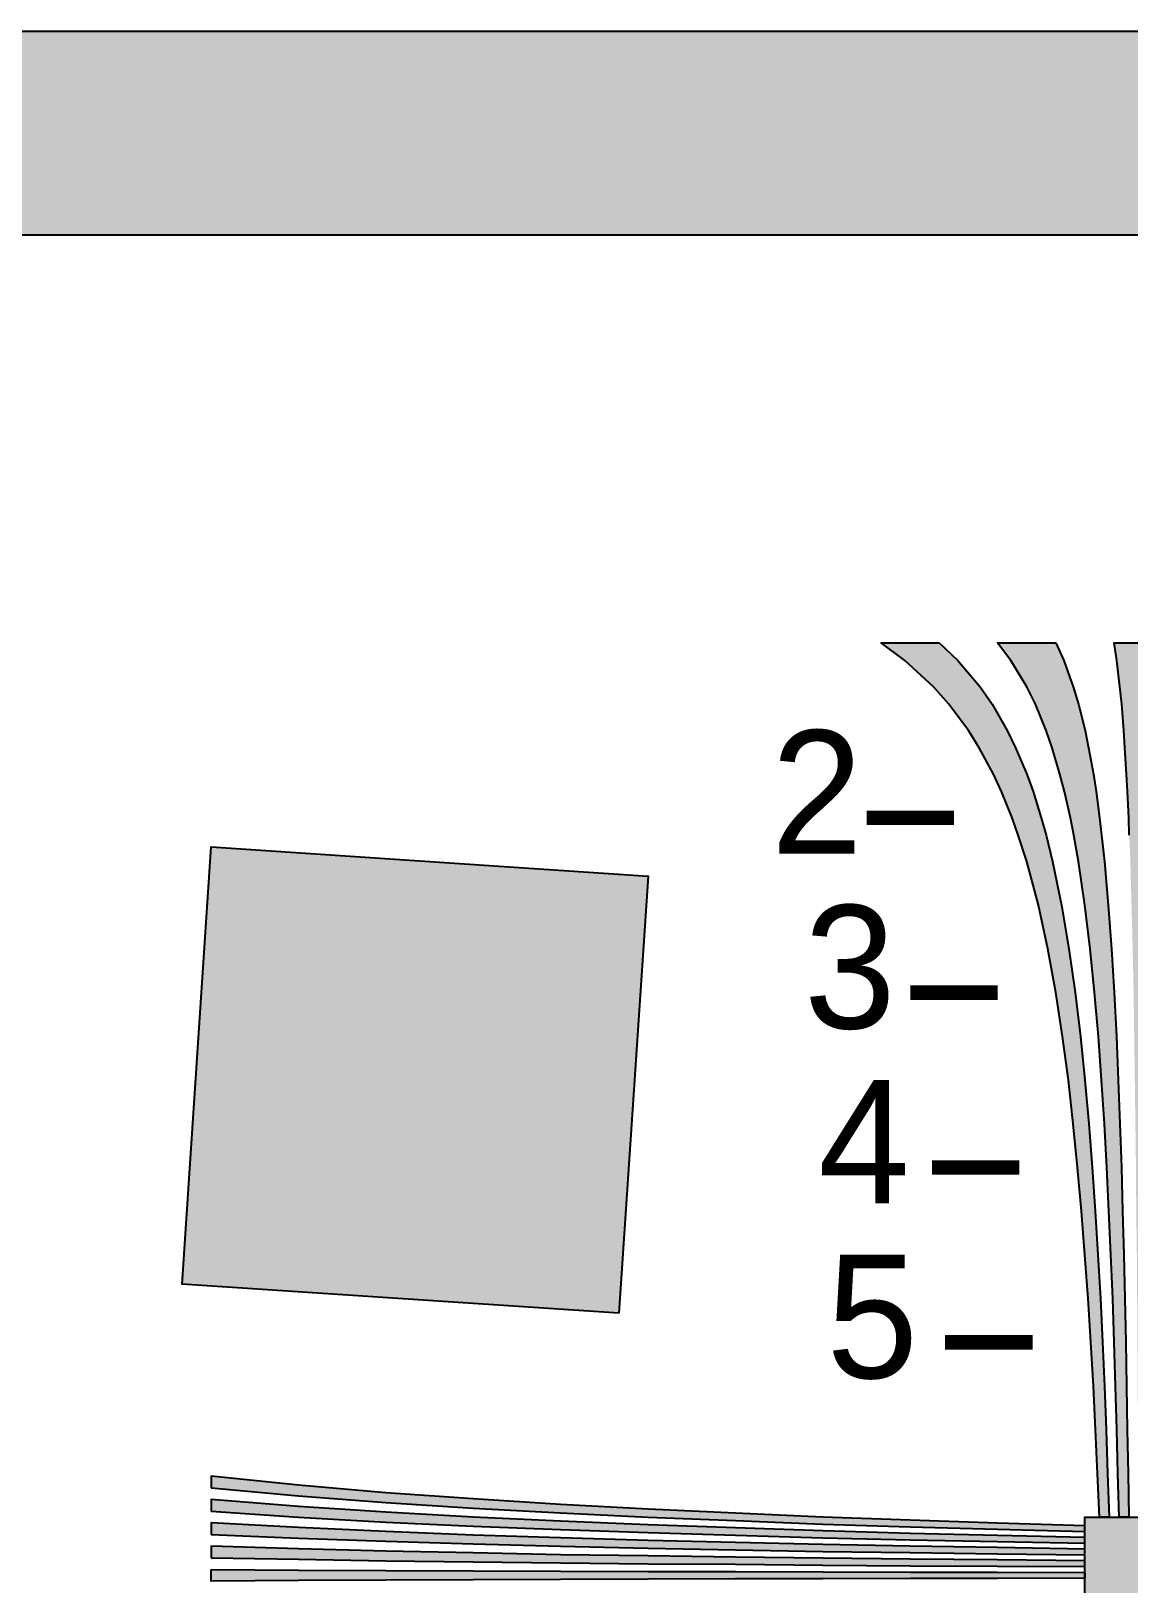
# Model space of a CAD drawing. Header units: millimetres. Extents: x 39 to 1543, y 52 to 919.
# Drawn here: x 1198.4 to 1349.2, y 703.1 to 916.3 of the extents above; entities that cross this region are included whole.
import ezdxf

# ---------------------------------------------------------------- set-up
doc = ezdxf.new("R2010")
doc.units = ezdxf.units.MM
for name, color, linetype in [('FRAME', 7, 'Continuous'), ('LABELS', 7, 'Continuous'), ('PERIPHERY', 7, 'Continuous')]:
    doc.layers.add(name, color=color, linetype=linetype)

msp = doc.modelspace()

# ---------------------------------------------------------------- hatches: boundary and pattern name
at = {"layer": 'FRAME', "true_color": 0x000000}
h = msp.add_hatch(color=7, dxfattribs=at)
h.dxf.hatch_style = 1
h.paths.add_polyline_path([(39.12, 916.25), (1543.12, 916.25), (1543.12, 888.25), (39.12, 888.25), (39.12, 916.25)])
at = {"layer": 'PERIPHERY', "true_color": 0x000000}
h = msp.add_hatch(color=7, dxfattribs=at)
h.dxf.hatch_style = 1
h.paths.add_polyline_path([(1323.13, 832.25), (1325.69, 829.85), (1328.73, 826.25), (1330.37, 823.85), (1332.45, 820.25), (1333.61, 817.85), (1335.13, 814.25), (1336.01, 811.85), (1337.13, 808.25), (1337.81, 805.85), (1338.69, 802.25), (1339.93, 796.25), (1340.93, 790.25), (1341.81, 784.25), (1342.53, 778.25), (1343.13, 772.25), (1343.65, 766.25), (1344.13, 760.25), (1344.53, 754.25), (1344.89, 748.25), (1345.25, 742.25), (1345.53, 736.25), (1345.81, 730.25), (1346.05, 724.25), (1346.25, 718.25), (1346.45, 712.25), (1345.13, 712.25), (1344.85, 718.25), (1344.58, 724.25), (1344.29, 730.25), (1343.93, 736.25), (1343.58, 742.25), (1343.13, 748.25), (1342.65, 754.25), (1342.13, 760.25), (1341.53, 766.25), (1340.85, 772.25), (1340.05, 778.25), (1339.13, 784.25), (1338.05, 790.25), (1336.73, 796.25), (1335.13, 802.25), (1333.97, 805.85), (1333.13, 808.25), (1331.69, 811.85), (1330.57, 814.25), (1328.61, 817.85), (1327.13, 820.25), (1324.45, 823.85), (1322.33, 826.25), (1318.41, 829.85), (1315.13, 832.25), (1323.13, 832.25), (1323.13, 832.25)])
h = msp.add_hatch(color=7, dxfattribs=at)
h.dxf.hatch_style = 1
h.paths.add_polyline_path([(1339.13, 832.25), (1340.21, 829.85), (1341.53, 826.25), (1342.25, 823.85), (1343.14, 820.25), (1343.62, 817.85), (1344.3, 814.25), (1344.66, 811.85), (1345.14, 808.25), (1345.42, 805.85), (1345.82, 802.25), (1346.34, 796.25), (1346.78, 790.25), (1347.14, 784.25), (1347.46, 778.25), (1347.7, 772.25), (1347.94, 766.25), (1348.14, 760.25), (1348.3, 754.25), (1348.46, 748.25), (1348.62, 742.25), (1348.74, 736.25), (1348.86, 730.25), (1348.94, 724.25), (1349.06, 718.25), (1349.14, 712.25), (1347.82, 712.25), (1347.66, 718.25), (1347.5, 724.25), (1347.34, 730.25), (1347.14, 736.25), (1346.94, 742.25), (1346.7, 748.25), (1346.41, 754.25), (1346.14, 760.25), (1345.82, 766.25), (1345.41, 772.25), (1344.98, 778.25), (1344.45, 784.25), (1343.85, 790.25), (1343.13, 796.25), (1342.25, 802.25), (1341.61, 805.85), (1341.13, 808.25), (1340.33, 811.85), (1339.69, 814.25), (1338.61, 817.85), (1337.81, 820.25), (1336.33, 823.85), (1335.13, 826.25), (1332.93, 829.85), (1331.13, 832.25), (1339.13, 832.25), (1339.13, 832.25)])
h = msp.add_hatch(color=7, dxfattribs=at)
h.dxf.hatch_style = 1
h.paths.add_polyline_path([(1355.14, 832.25), (1354.78, 829.85), (1354.34, 826.25), (1354.1, 823.85), (1353.81, 820.25), (1353.62, 817.85), (1353.41, 814.25), (1353.3, 811.85), (1353.14, 808.25), (1353.05, 805.85), (1352.89, 802.25), (1352.73, 796.25), (1352.57, 790.25), (1352.46, 784.25), (1352.38, 778.25), (1352.29, 772.25), (1352.21, 766.25), (1352.13, 760.25), (1352.09, 754.25), (1352.01, 748.25), (1351.97, 742.25), (1351.93, 736.25), (1351.9, 730.25), (1351.86, 724.25), (1351.82, 718.25), (1351.81, 712.25), (1350.46, 712.25), (1350.46, 718.25), (1350.42, 724.25), (1350.38, 730.25), (1350.34, 736.25), (1350.3, 742.25), (1350.26, 748.25), (1350.18, 754.25), (1350.14, 760.25), (1350.06, 766.25), (1349.98, 772.25), (1349.9, 778.25), (1349.82, 784.25), (1349.69, 790.25), (1349.53, 796.25), (1349.37, 802.25), (1349.22, 805.85), (1349.14, 808.25), (1348.98, 811.85), (1348.86, 814.25), (1348.62, 817.85), (1348.45, 820.25), (1348.18, 823.85), (1347.94, 826.25), (1347.5, 829.85), (1347.14, 832.25), (1355.14, 832.25), (1355.14, 832.25)])
h = msp.add_hatch(color=7, dxfattribs=at)
h.dxf.hatch_style = 1
h.paths.add_polyline_path([(1279.12, 740.25), (1219.12, 744.25), (1223.12, 804.25), (1283.12, 800.25), (1279.12, 740.25)])
h = msp.add_hatch(color=7, dxfattribs=at)
h.dxf.hatch_style = 1
h.paths.add_polyline_path([(1223.12, 716.26), (1235.12, 715.18), (1247.12, 714.26), (1259.12, 713.5), (1271.12, 712.82), (1283.12, 712.26), (1295.12, 711.78), (1307.12, 711.3), (1319.12, 710.94), (1331.12, 710.58), (1343.12, 710.26), (1343.12, 711.06), (1331.12, 711.42), (1319.12, 711.82), (1307.12, 712.26), (1295.12, 712.78), (1283.12, 713.34), (1271.12, 713.98), (1259.12, 714.74), (1247.12, 715.58), (1235.12, 716.62), (1223.12, 717.86), (1223.12, 716.26)])
h = msp.add_hatch(color=7, dxfattribs=at)
h.dxf.hatch_style = 1
h.paths.add_polyline_path([(1223.12, 713.06), (1235.12, 712.26), (1247.12, 711.58), (1259.12, 711.02), (1271.12, 710.54), (1283.12, 710.14), (1295.12, 709.78), (1307.12, 709.42), (1319.12, 709.14), (1331.12, 708.9), (1343.12, 708.66), (1343.12, 709.46), (1331.12, 709.74), (1319.12, 710.02), (1307.12, 710.38), (1295.12, 710.78), (1283.12, 711.18), (1271.12, 711.7), (1259.12, 712.26), (1247.12, 712.94), (1235.12, 713.7), (1223.12, 714.66), (1223.12, 713.06)])
h = msp.add_hatch(color=7, dxfattribs=at)
h.dxf.hatch_style = 1
h.paths.add_polyline_path([(1359.12, 696.25), (1343.12, 696.25), (1343.12, 712.25), (1359.12, 712.25), (1359.12, 696.25)])
h = msp.add_hatch(color=7, dxfattribs=at)
h.dxf.hatch_style = 1
h.paths.add_polyline_path([(1223.12, 709.86), (1235.12, 709.34), (1247.12, 708.94), (1259.12, 708.58), (1271.12, 708.26), (1283.12, 707.98), (1295.12, 707.78), (1307.12, 707.54), (1319.12, 707.38), (1331.12, 707.22), (1343.12, 707.06), (1343.12, 707.86), (1331.12, 708.06), (1319.12, 708.26), (1307.12, 708.5), (1295.12, 708.78), (1283.12, 709.06), (1271.12, 709.42), (1259.12, 709.78), (1247.12, 710.26), (1235.12, 710.82), (1223.12, 711.46), (1223.12, 709.86)])
h = msp.add_hatch(color=7, dxfattribs=at)
h.dxf.hatch_style = 1
h.paths.add_polyline_path([(1223.12, 706.66), (1235.12, 706.46), (1247.12, 706.26), (1259.12, 706.1), (1271.12, 705.98), (1283.12, 705.86), (1295.12, 705.78), (1307.12, 705.66), (1319.12, 705.58), (1331.12, 705.54), (1343.12, 705.46), (1343.12, 706.26), (1331.12, 706.38), (1319.12, 706.5), (1307.12, 706.62), (1295.12, 706.77), (1283.12, 706.93), (1271.12, 707.09), (1259.12, 707.33), (1247.12, 707.57), (1235.12, 707.9), (1223.12, 708.26), (1223.12, 706.66)])
h = msp.add_hatch(color=7, dxfattribs=at)
h.dxf.hatch_style = 1
h.paths.add_polyline_path([(1223.12, 705.06), (1235.12, 704.98), (1247.12, 704.94), (1259.12, 704.86), (1271.12, 704.82), (1283.12, 704.78), (1295.12, 704.78), (1307.12, 704.74), (1319.12, 704.7), (1331.12, 704.7), (1343.12, 704.66), (1343.12, 703.86), (1331.12, 703.82), (1319.12, 703.82), (1307.12, 703.78), (1295.12, 703.78), (1283.12, 703.74), (1271.12, 703.7), (1259.12, 703.66), (1247.12, 703.58), (1235.12, 703.54), (1223.12, 703.46), (1223.12, 705.06)])

# ---------------------------------------------------------------- linework, layer by layer
at = {"layer": 'FRAME', "color": 250}
msp.add_lwpolyline([(39.12, 916.25), (1543.12, 916.25), (1543.12, 888.25), (39.12, 888.25), (39.12, 916.25)], close=True, dxfattribs=at)
at = {"layer": 'FRAME', "color": 250, "true_color": 0x000000}
for points in [[(39.12, 916.25), (39.12, 888.25), (1543.12, 888.25)], [(1543.12, 888.25), (1543.12, 916.25), (39.12, 916.25)]]:
    msp.add_solid(points, dxfattribs=at)
at = {"layer": 'PERIPHERY', "color": 250}
for points in [[(1323.13, 832.25), (1325.69, 829.85), (1328.73, 826.25), (1330.37, 823.85), (1332.45, 820.25), (1333.61, 817.85), (1335.13, 814.25), (1336.01, 811.85), (1337.13, 808.25), (1337.81, 805.85), (1338.69, 802.25), (1339.93, 796.25), (1340.93, 790.25), (1341.81, 784.25), (1342.53, 778.25), (1343.13, 772.25), (1343.65, 766.25), (1344.13, 760.25), (1344.53, 754.25), (1344.89, 748.25), (1345.25, 742.25), (1345.53, 736.25), (1345.81, 730.25), (1346.05, 724.25), (1346.25, 718.25), (1346.45, 712.25), (1345.13, 712.25), (1344.85, 718.25), (1344.58, 724.25), (1344.29, 730.25), (1343.93, 736.25), (1343.58, 742.25), (1343.13, 748.25), (1342.65, 754.25), (1342.13, 760.25), (1341.53, 766.25), (1340.85, 772.25), (1340.05, 778.25), (1339.13, 784.25), (1338.05, 790.25), (1336.73, 796.25), (1335.13, 802.25), (1333.97, 805.85), (1333.13, 808.25), (1331.69, 811.85), (1330.57, 814.25), (1328.61, 817.85), (1327.13, 820.25), (1324.45, 823.85), (1322.33, 826.25), (1318.41, 829.85), (1315.13, 832.25), (1323.13, 832.25), (1323.13, 832.25)], [(1339.13, 832.25), (1340.21, 829.85), (1341.53, 826.25), (1342.25, 823.85), (1343.14, 820.25), (1343.62, 817.85), (1344.3, 814.25), (1344.66, 811.85), (1345.14, 808.25), (1345.42, 805.85), (1345.82, 802.25), (1346.34, 796.25), (1346.78, 790.25), (1347.14, 784.25), (1347.46, 778.25), (1347.7, 772.25), (1347.94, 766.25), (1348.14, 760.25), (1348.3, 754.25), (1348.46, 748.25), (1348.62, 742.25), (1348.74, 736.25), (1348.86, 730.25), (1348.94, 724.25), (1349.06, 718.25), (1349.14, 712.25), (1347.82, 712.25), (1347.66, 718.25), (1347.5, 724.25), (1347.34, 730.25), (1347.14, 736.25), (1346.94, 742.25), (1346.7, 748.25), (1346.41, 754.25), (1346.14, 760.25), (1345.82, 766.25), (1345.41, 772.25), (1344.98, 778.25), (1344.45, 784.25), (1343.85, 790.25), (1343.13, 796.25), (1342.25, 802.25), (1341.61, 805.85), (1341.13, 808.25), (1340.33, 811.85), (1339.69, 814.25), (1338.61, 817.85), (1337.81, 820.25), (1336.33, 823.85), (1335.13, 826.25), (1332.93, 829.85), (1331.13, 832.25), (1339.13, 832.25), (1339.13, 832.25)], [(1279.12, 740.25), (1219.12, 744.25), (1223.12, 804.25), (1283.12, 800.25), (1279.12, 740.25)], [(1223.12, 716.26), (1235.12, 715.18), (1247.12, 714.26), (1259.12, 713.5), (1271.12, 712.82), (1283.12, 712.26), (1295.12, 711.78), (1307.12, 711.3), (1319.12, 710.94), (1331.12, 710.58), (1343.12, 710.26), (1343.12, 711.06), (1331.12, 711.42), (1319.12, 711.82), (1307.12, 712.26), (1295.12, 712.78), (1283.12, 713.34), (1271.12, 713.98), (1259.12, 714.74), (1247.12, 715.58), (1235.12, 716.62), (1223.12, 717.86), (1223.12, 716.26)], [(1223.12, 713.06), (1235.12, 712.26), (1247.12, 711.58), (1259.12, 711.02), (1271.12, 710.54), (1283.12, 710.14), (1295.12, 709.78), (1307.12, 709.42), (1319.12, 709.14), (1331.12, 708.9), (1343.12, 708.66), (1343.12, 709.46), (1331.12, 709.74), (1319.12, 710.02), (1307.12, 710.38), (1295.12, 710.78), (1283.12, 711.18), (1271.12, 711.7), (1259.12, 712.26), (1247.12, 712.94), (1235.12, 713.7), (1223.12, 714.66), (1223.12, 713.06)], [(1359.12, 696.25), (1343.12, 696.25), (1343.12, 712.25), (1359.12, 712.25), (1359.12, 696.25)], [(1223.12, 709.86), (1235.12, 709.34), (1247.12, 708.94), (1259.12, 708.58), (1271.12, 708.26), (1283.12, 707.98), (1295.12, 707.78), (1307.12, 707.54), (1319.12, 707.38), (1331.12, 707.22), (1343.12, 707.06), (1343.12, 707.86), (1331.12, 708.06), (1319.12, 708.26), (1307.12, 708.5), (1295.12, 708.78), (1283.12, 709.06), (1271.12, 709.42), (1259.12, 709.78), (1247.12, 710.26), (1235.12, 710.82), (1223.12, 711.46), (1223.12, 709.86)], [(1223.12, 706.66), (1235.12, 706.46), (1247.12, 706.26), (1259.12, 706.1), (1271.12, 705.98), (1283.12, 705.86), (1295.12, 705.78), (1307.12, 705.66), (1319.12, 705.58), (1331.12, 705.54), (1343.12, 705.46), (1343.12, 706.26), (1331.12, 706.38), (1319.12, 706.5), (1307.12, 706.62), (1295.12, 706.77), (1283.12, 706.93), (1271.12, 707.09), (1259.12, 707.33), (1247.12, 707.57), (1235.12, 707.9), (1223.12, 708.26), (1223.12, 706.66)], [(1223.12, 705.06), (1235.12, 704.98), (1247.12, 704.94), (1259.12, 704.86), (1271.12, 704.82), (1283.12, 704.78), (1295.12, 704.78), (1307.12, 704.74), (1319.12, 704.7), (1331.12, 704.7), (1343.12, 704.66), (1343.12, 703.86), (1331.12, 703.82), (1319.12, 703.82), (1307.12, 703.78), (1295.12, 703.78), (1283.12, 703.74), (1271.12, 703.7), (1259.12, 703.66), (1247.12, 703.58), (1235.12, 703.54), (1223.12, 703.46), (1223.12, 705.06)]]:
    msp.add_lwpolyline(points, close=True, dxfattribs=at)
msp.add_lwpolyline([(1349.22, 805.85), (1349.14, 808.25), (1348.98, 811.85), (1348.86, 814.25), (1348.62, 817.85), (1348.45, 820.25), (1348.18, 823.85), (1347.94, 826.25), (1347.5, 829.85), (1347.14, 832.25), (1355.14, 832.25)], dxfattribs=at)
at = {"layer": 'PERIPHERY', "color": 250, "lineweight": 35, "const_width": 2}
for points in [[(1313.13, 808.25), (1325.13, 808.25)], [(1319.13, 784.25), (1331.13, 784.25)], [(1322.13, 760.25), (1334.13, 760.25)], [(1323.93, 736.25), (1335.93, 736.25)]]:
    msp.add_lwpolyline(points, dxfattribs=at)
at = {"layer": 'PERIPHERY', "color": 250, "true_color": 0x000000}
for points in [[(1323.13, 832.25), (1323.13, 832.25), (1315.13, 832.25)], [(1323.13, 832.25), (1315.13, 832.25), (1318.41, 829.85)], [(1323.13, 832.25), (1318.41, 829.85), (1322.33, 826.25)], [(1323.13, 832.25), (1322.33, 826.25), (1324.45, 823.85)], [(1323.13, 832.25), (1324.45, 823.85), (1327.13, 820.25)], [(1323.13, 832.25), (1327.13, 820.25), (1328.61, 817.85)], [(1323.13, 832.25), (1328.61, 817.85), (1330.57, 814.25)], [(1323.13, 832.25), (1330.57, 814.25), (1331.69, 811.85)], [(1323.13, 832.25), (1331.69, 811.85), (1340.93, 790.25)], [(1323.13, 832.25), (1340.93, 790.25), (1339.93, 796.25)], [(1323.13, 832.25), (1339.93, 796.25), (1338.69, 802.25)], [(1323.13, 832.25), (1338.69, 802.25), (1337.81, 805.85)], [(1323.13, 832.25), (1337.81, 805.85), (1337.13, 808.25)], [(1323.13, 832.25), (1337.13, 808.25), (1336.01, 811.85)], [(1323.13, 832.25), (1336.01, 811.85), (1335.13, 814.25)], [(1323.13, 832.25), (1335.13, 814.25), (1333.61, 817.85)], [(1323.13, 832.25), (1333.61, 817.85), (1332.45, 820.25)], [(1323.13, 832.25), (1332.45, 820.25), (1330.37, 823.85)], [(1323.13, 832.25), (1330.37, 823.85), (1328.73, 826.25)], [(1328.73, 826.25), (1325.69, 829.85), (1323.13, 832.25)], [(1339.13, 832.25), (1339.13, 832.25), (1331.13, 832.25)], [(1339.13, 832.25), (1331.13, 832.25), (1332.93, 829.85)], [(1339.13, 832.25), (1332.93, 829.85), (1335.13, 826.25)], [(1339.13, 832.25), (1335.13, 826.25), (1336.33, 823.85)], [(1339.13, 832.25), (1336.33, 823.85), (1337.81, 820.25)], [(1339.13, 832.25), (1337.81, 820.25), (1338.61, 817.85)], [(1339.13, 832.25), (1338.61, 817.85), (1339.69, 814.25)], [(1339.13, 832.25), (1339.69, 814.25), (1340.33, 811.85)], [(1339.13, 832.25), (1340.33, 811.85), (1341.13, 808.25)], [(1339.13, 832.25), (1341.13, 808.25), (1341.61, 805.85)], [(1339.13, 832.25), (1341.61, 805.85), (1342.25, 802.25)], [(1339.13, 832.25), (1342.25, 802.25), (1343.13, 796.25)], [(1339.13, 832.25), (1343.13, 796.25), (1343.85, 790.25)], [(1339.13, 832.25), (1343.85, 790.25), (1348.3, 754.25)], [(1339.13, 832.25), (1348.3, 754.25), (1348.14, 760.25)], [(1339.13, 832.25), (1348.14, 760.25), (1347.94, 766.25)], [(1339.13, 832.25), (1347.94, 766.25), (1347.7, 772.25)], [(1339.13, 832.25), (1347.7, 772.25), (1347.46, 778.25)], [(1339.13, 832.25), (1347.46, 778.25), (1347.14, 784.25)], [(1339.13, 832.25), (1347.14, 784.25), (1346.78, 790.25)], [(1339.13, 832.25), (1346.78, 790.25), (1346.34, 796.25)], [(1339.13, 832.25), (1346.34, 796.25), (1345.82, 802.25)], [(1339.13, 832.25), (1345.82, 802.25), (1345.42, 805.85)], [(1339.13, 832.25), (1345.42, 805.85), (1345.14, 808.25)], [(1339.13, 832.25), (1345.14, 808.25), (1344.66, 811.85)], [(1339.13, 832.25), (1344.66, 811.85), (1344.3, 814.25)], [(1339.13, 832.25), (1344.3, 814.25), (1343.62, 817.85)], [(1339.13, 832.25), (1343.62, 817.85), (1343.14, 820.25)], [(1339.13, 832.25), (1343.14, 820.25), (1342.25, 823.85)], [(1339.13, 832.25), (1342.25, 823.85), (1341.53, 826.25)], [(1341.53, 826.25), (1340.21, 829.85), (1339.13, 832.25)], [(1355.14, 832.25), (1355.14, 832.25), (1347.14, 832.25)], [(1355.14, 832.25), (1347.14, 832.25), (1347.5, 829.85)], [(1355.14, 832.25), (1347.5, 829.85), (1347.94, 826.25)], [(1355.14, 832.25), (1347.94, 826.25), (1348.18, 823.85)], [(1355.14, 832.25), (1348.18, 823.85), (1348.45, 820.25)], [(1355.14, 832.25), (1348.45, 820.25), (1348.62, 817.85)], [(1355.14, 832.25), (1348.62, 817.85), (1348.86, 814.25)], [(1355.14, 832.25), (1348.86, 814.25), (1348.98, 811.85)], [(1355.14, 832.25), (1348.98, 811.85), (1349.14, 808.25)], [(1355.14, 832.25), (1349.14, 808.25), (1349.22, 805.85)], [(1331.69, 811.85), (1333.13, 808.25), (1340.93, 790.25)], [(1333.13, 808.25), (1333.97, 805.85), (1341.81, 784.25)], [(1333.13, 808.25), (1341.81, 784.25), (1340.93, 790.25)], [(1333.97, 805.85), (1335.13, 802.25), (1341.81, 784.25)], [(1223.12, 804.25), (1219.12, 744.25), (1279.12, 740.25)], [(1279.12, 740.25), (1283.12, 800.25), (1223.12, 804.25)], [(1335.13, 802.25), (1336.73, 796.25), (1342.53, 778.25)], [(1335.13, 802.25), (1342.53, 778.25), (1341.81, 784.25)], [(1336.73, 796.25), (1338.05, 790.25), (1343.65, 766.25)], [(1336.73, 796.25), (1343.65, 766.25), (1343.13, 772.25)], [(1336.73, 796.25), (1343.13, 772.25), (1342.53, 778.25)], [(1338.05, 790.25), (1339.13, 784.25), (1344.13, 760.25)], [(1338.05, 790.25), (1344.13, 760.25), (1343.65, 766.25)], [(1343.85, 790.25), (1344.45, 784.25), (1348.46, 748.25)], [(1343.85, 790.25), (1348.46, 748.25), (1348.3, 754.25)], [(1339.13, 784.25), (1340.05, 778.25), (1344.89, 748.25)], [(1339.13, 784.25), (1344.89, 748.25), (1344.53, 754.25)], [(1339.13, 784.25), (1344.53, 754.25), (1344.13, 760.25)], [(1344.45, 784.25), (1344.98, 778.25), (1348.74, 736.25)], [(1344.45, 784.25), (1348.74, 736.25), (1348.62, 742.25)], [(1344.45, 784.25), (1348.62, 742.25), (1348.46, 748.25)], [(1340.05, 778.25), (1340.85, 772.25), (1345.25, 742.25)], [(1340.05, 778.25), (1345.25, 742.25), (1344.89, 748.25)], [(1344.98, 778.25), (1345.41, 772.25), (1348.94, 724.25)], [(1344.98, 778.25), (1348.94, 724.25), (1348.86, 730.25)], [(1344.98, 778.25), (1348.86, 730.25), (1348.74, 736.25)], [(1340.85, 772.25), (1341.53, 766.25), (1345.81, 730.25)], [(1340.85, 772.25), (1345.81, 730.25), (1345.53, 736.25)], [(1340.85, 772.25), (1345.53, 736.25), (1345.25, 742.25)], [(1345.41, 772.25), (1345.82, 766.25), (1349.06, 718.25)], [(1345.41, 772.25), (1349.06, 718.25), (1348.94, 724.25)], [(1341.53, 766.25), (1342.13, 760.25), (1346.05, 724.25)], [(1341.53, 766.25), (1346.05, 724.25), (1345.81, 730.25)], [(1345.82, 766.25), (1346.14, 760.25), (1349.14, 712.25)], [(1345.82, 766.25), (1349.14, 712.25), (1349.06, 718.25)], [(1342.13, 760.25), (1342.65, 754.25), (1346.45, 712.25)], [(1342.13, 760.25), (1346.45, 712.25), (1346.25, 718.25)], [(1342.13, 760.25), (1346.25, 718.25), (1346.05, 724.25)], [(1346.14, 760.25), (1346.41, 754.25), (1346.7, 748.25)], [(1346.14, 760.25), (1346.7, 748.25), (1349.14, 712.25)], [(1342.65, 754.25), (1343.13, 748.25), (1346.45, 712.25)], [(1343.13, 748.25), (1343.58, 742.25), (1346.45, 712.25)], [(1346.7, 748.25), (1346.94, 742.25), (1349.14, 712.25)], [(1343.58, 742.25), (1343.93, 736.25), (1344.29, 730.25)], [(1343.58, 742.25), (1344.29, 730.25), (1346.45, 712.25)], [(1346.94, 742.25), (1347.14, 736.25), (1349.14, 712.25)], [(1347.14, 736.25), (1347.34, 730.25), (1349.14, 712.25)], [(1344.29, 730.25), (1344.58, 724.25), (1346.45, 712.25)], [(1347.34, 730.25), (1347.5, 724.25), (1349.14, 712.25)], [(1344.58, 724.25), (1344.85, 718.25), (1346.45, 712.25)], [(1347.5, 724.25), (1347.66, 718.25), (1349.14, 712.25)], [(1223.12, 717.86), (1223.12, 716.26), (1235.12, 715.18)], [(1223.12, 717.86), (1235.12, 715.18), (1247.12, 714.26)], [(1223.12, 717.86), (1247.12, 714.26), (1259.12, 713.5)], [(1223.12, 717.86), (1259.12, 713.5), (1271.12, 712.82)], [(1271.12, 712.82), (1235.12, 716.62), (1223.12, 717.86)], [(1271.12, 712.82), (1247.12, 715.58), (1235.12, 716.62)], [(1344.85, 718.25), (1345.13, 712.25), (1346.45, 712.25)], [(1347.66, 718.25), (1347.82, 712.25), (1349.14, 712.25)], [(1223.12, 714.66), (1223.12, 713.06), (1235.12, 712.26)], [(1223.12, 714.66), (1235.12, 712.26), (1247.12, 711.58)], [(1223.12, 714.66), (1247.12, 711.58), (1259.12, 711.02)], [(1223.12, 714.66), (1259.12, 711.02), (1271.12, 710.54)], [(1271.12, 710.54), (1235.12, 713.7), (1223.12, 714.66)], [(1271.12, 712.82), (1259.12, 714.74), (1247.12, 715.58)], [(1271.12, 712.82), (1271.12, 713.98), (1259.12, 714.74)], [(1271.12, 710.54), (1247.12, 712.94), (1235.12, 713.7)], [(1271.12, 710.54), (1259.12, 712.26), (1247.12, 712.94)], [(1271.12, 710.54), (1271.12, 711.7), (1259.12, 712.26)], [(1271.12, 712.82), (1283.12, 713.34), (1271.12, 713.98)], [(1271.12, 712.82), (1295.12, 712.78), (1283.12, 713.34)], [(1271.12, 712.82), (1283.12, 712.26), (1295.12, 711.78)], [(1271.12, 712.82), (1295.12, 711.78), (1307.12, 711.3)], [(1271.12, 712.82), (1307.12, 711.3), (1319.12, 710.94)], [(1271.12, 712.82), (1319.12, 710.94), (1331.12, 710.58)], [(1271.12, 712.82), (1331.12, 710.58), (1343.12, 710.26)], [(1271.12, 712.82), (1343.12, 710.26), (1343.12, 711.06)], [(1271.12, 712.82), (1343.12, 711.06), (1331.12, 711.42)], [(1271.12, 712.82), (1331.12, 711.42), (1319.12, 711.82)], [(1271.12, 712.82), (1319.12, 711.82), (1307.12, 712.26)], [(1271.12, 712.82), (1307.12, 712.26), (1295.12, 712.78)], [(1359.12, 696.25), (1359.12, 712.25), (1343.12, 712.25)], [(1343.12, 712.25), (1343.12, 696.25), (1359.12, 696.25)], [(1223.12, 711.46), (1223.12, 709.86), (1235.12, 709.34)], [(1223.12, 711.46), (1235.12, 709.34), (1247.12, 708.94)], [(1223.12, 711.46), (1247.12, 708.94), (1259.12, 708.58)], [(1223.12, 711.46), (1259.12, 708.58), (1271.12, 708.26)], [(1223.12, 711.46), (1271.12, 708.26), (1283.12, 707.98)], [(1283.12, 707.98), (1235.12, 710.82), (1223.12, 711.46)], [(1283.12, 707.98), (1247.12, 710.26), (1235.12, 710.82)], [(1283.12, 707.98), (1259.12, 709.78), (1247.12, 710.26)], [(1271.12, 710.54), (1283.12, 711.18), (1271.12, 711.7)], [(1271.12, 710.54), (1295.12, 710.78), (1283.12, 711.18)], [(1271.12, 710.54), (1307.12, 710.38), (1295.12, 710.78)], [(1271.12, 710.54), (1283.12, 710.14), (1295.12, 709.78)], [(1271.12, 710.54), (1295.12, 709.78), (1307.12, 709.42)], [(1271.12, 710.54), (1307.12, 709.42), (1319.12, 709.14)], [(1271.12, 710.54), (1319.12, 709.14), (1331.12, 708.9)], [(1271.12, 710.54), (1331.12, 708.9), (1343.12, 708.66)], [(1271.12, 710.54), (1343.12, 708.66), (1343.12, 709.46)], [(1271.12, 710.54), (1343.12, 709.46), (1331.12, 709.74)], [(1271.12, 710.54), (1331.12, 709.74), (1319.12, 710.02)], [(1271.12, 710.54), (1319.12, 710.02), (1307.12, 710.38)], [(1223.12, 708.26), (1223.12, 706.66), (1235.12, 706.46)], [(1223.12, 708.26), (1235.12, 706.46), (1247.12, 706.26)], [(1223.12, 708.26), (1247.12, 706.26), (1259.12, 706.1)], [(1223.12, 708.26), (1259.12, 706.1), (1271.12, 705.98)], [(1223.12, 708.26), (1271.12, 705.98), (1283.12, 705.86)], [(1223.12, 708.26), (1283.12, 705.86), (1295.12, 705.78)], [(1223.12, 708.26), (1295.12, 705.78), (1307.12, 705.66)], [(1307.12, 705.66), (1235.12, 707.9), (1223.12, 708.26)], [(1307.12, 705.66), (1247.12, 707.57), (1235.12, 707.9)], [(1283.12, 707.98), (1271.12, 709.42), (1259.12, 709.78)], [(1283.12, 707.98), (1283.12, 709.06), (1271.12, 709.42)], [(1283.12, 707.98), (1295.12, 708.78), (1283.12, 709.06)], [(1283.12, 707.98), (1307.12, 708.5), (1295.12, 708.78)], [(1283.12, 707.98), (1319.12, 708.26), (1307.12, 708.5)], [(1283.12, 707.98), (1331.12, 708.06), (1319.12, 708.26)], [(1283.12, 707.98), (1343.12, 707.86), (1331.12, 708.06)], [(1283.12, 707.98), (1295.12, 707.78), (1319.12, 707.38)], [(1283.12, 707.98), (1319.12, 707.38), (1331.12, 707.22)], [(1283.12, 707.98), (1331.12, 707.22), (1343.12, 707.06)], [(1283.12, 707.98), (1343.12, 707.06), (1343.12, 707.86)], [(1295.12, 707.78), (1307.12, 707.54), (1319.12, 707.38)], [(1307.12, 705.66), (1259.12, 707.33), (1247.12, 707.57)], [(1307.12, 705.66), (1271.12, 707.09), (1259.12, 707.33)], [(1307.12, 705.66), (1283.12, 706.93), (1271.12, 707.09)], [(1307.12, 705.66), (1295.12, 706.77), (1283.12, 706.93)], [(1307.12, 705.66), (1307.12, 706.62), (1295.12, 706.77)], [(1307.12, 705.66), (1319.12, 706.5), (1307.12, 706.62)], [(1307.12, 705.66), (1331.12, 706.38), (1319.12, 706.5)], [(1307.12, 705.66), (1343.12, 706.26), (1331.12, 706.38)], [(1307.12, 705.66), (1331.12, 705.54), (1343.12, 706.26)], [(1307.12, 705.66), (1319.12, 705.58), (1331.12, 705.54)], [(1331.12, 705.54), (1343.12, 705.46), (1343.12, 706.26)], [(1223.12, 705.06), (1223.12, 703.46), (1235.12, 703.54)], [(1223.12, 705.06), (1235.12, 703.54), (1247.12, 703.58)], [(1223.12, 705.06), (1247.12, 703.58), (1259.12, 703.66)], [(1223.12, 705.06), (1259.12, 703.66), (1271.12, 703.7)], [(1223.12, 705.06), (1271.12, 703.7), (1283.12, 703.74)], [(1223.12, 705.06), (1283.12, 703.74), (1295.12, 703.78)], [(1223.12, 705.06), (1295.12, 703.78), (1307.12, 703.78)], [(1223.12, 705.06), (1307.12, 703.78), (1319.12, 703.82)], [(1223.12, 705.06), (1319.12, 703.82), (1331.12, 703.82)], [(1223.12, 705.06), (1331.12, 703.82), (1343.12, 703.86)], [(1343.12, 703.86), (1235.12, 704.98), (1223.12, 705.06)], [(1343.12, 703.86), (1247.12, 704.94), (1235.12, 704.98)], [(1343.12, 703.86), (1259.12, 704.86), (1247.12, 704.94)], [(1343.12, 703.86), (1271.12, 704.82), (1259.12, 704.86)], [(1343.12, 703.86), (1283.12, 704.78), (1271.12, 704.82)], [(1343.12, 703.86), (1295.12, 704.78), (1283.12, 704.78)], [(1343.12, 703.86), (1307.12, 704.74), (1295.12, 704.78)], [(1343.12, 703.86), (1319.12, 704.7), (1307.12, 704.74)], [(1343.12, 703.86), (1331.12, 704.7), (1319.12, 704.7)], [(1343.12, 703.86), (1343.12, 704.66), (1331.12, 704.7)]]:
    msp.add_solid(points, dxfattribs=at)

# ---------------------------------------------------------------- texts
at = {"layer": 'LABELS', "color": 250}
for s, p in [('2', (1300.02, 803.33)), ('3', (1304.55, 779.33)), ('4', (1306.48, 755.33)), ('5', (1307.63, 731.33))]:
    msp.add_text(s, height=16.93, dxfattribs=at).set_placement(p)

doc.saveas('drawing.dxf')
